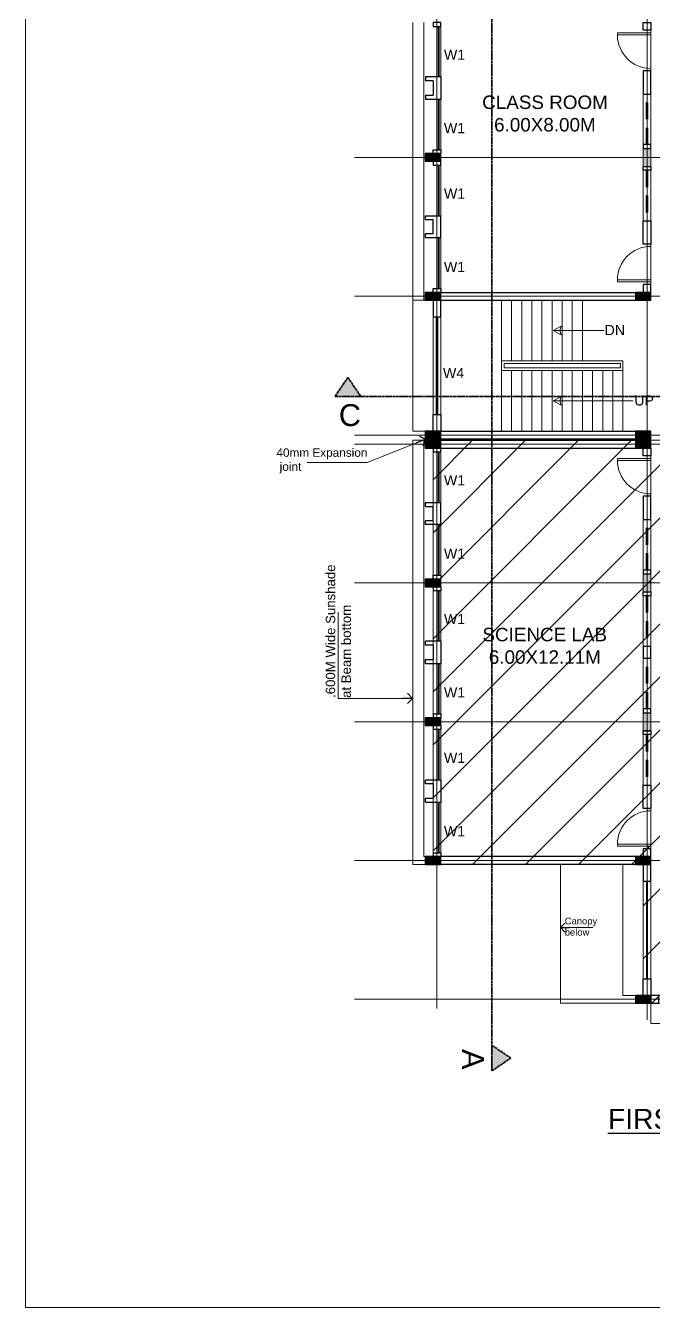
# Model space of a CAD drawing. Header units: metres. Extents: x 1545540 to 2027037, y 435419 to 693806.
# Drawn here: x 1671676 to 1690290, y 606420 to 644420 of the extents above; entities that cross this region are included whole.
import ezdxf

# ---------------------------------------------------------------- set-up
doc = ezdxf.new("R2010")
doc.units = ezdxf.units.M
doc.header["$LTSCALE"] = 1000
doc.linetypes.add('CENTER', pattern=[2, 1.25, -0.25, 0.25, -0.25])
doc.linetypes.add('DASHED', pattern=[0.75, 0.5, -0.25])
doc.layers.get('Defpoints').update_dxf_attribs({"lineweight": 18})
for name, color, linetype, lineweight in [('- WALL', 7, 'Continuous', 30), ('Col-Hatch', 9, 'Continuous', 13), ('coloum hatch', 254, 'Continuous', 9), ('Column', 252, 'Continuous', 30), ('dimension', 6, 'Continuous', 13), ('Door', 54, 'Continuous', 13), ('elevation', 1, 'Continuous', 13), ('Furniture', 13, 'Continuous', 13), ('grid', 21, 'CENTER', 15), ('Hatch', 8, 'Continuous', 13), ('Hidden', 1, 'DASHED', 18), ('Section Line', 135, 'CENTER', 35), ('Stair', 2, 'Continuous', 15), ('Text-1', 240, 'Continuous', 15), ('Ventilator', 6, 'DASHED', 18), ('Wall', 7, 'Continuous', 30), ('Window', 150, 'Continuous', 15), ('Window-Wall', 7, 'Continuous', 18)]:
    doc.layers.add(name, color=color, linetype=linetype, lineweight=lineweight)
doc.layers.add('text', color=7, linetype='Continuous')
doc.styles.add('dim-stylus bt', font='arial.ttf')
doc.styles.add('L120', font='simplex.shx', dxfattribs={"height": 1})
doc.styles.add('style1', font='')
doc.styles.get('style1').set_extended_font_data('Century Gothic')
doc.dimstyles.new('1      100 (big)', dxfattribs={"dimscale": 75, "dimtxt": 5, "dimasz": 3.5, "dimexe": 1.5, "dimexo": 2, "dimgap": 1, "dimtad": 0, "dimdec": 3, "dimlfac": 0.001, "dimzin": 0, "dimdsep": 46, "dimtxsty": 'dim-stylus bt', "dimblk": 'OBLIQUE', "dimcen": 0, "dimdle": 0.6, "dimclrd": 256, "dimclre": 7, "dimclrt": 256, "dimadec": 0, "dimazin": 0, "dimtfac": 0.7, "dimtdec": 3, "dimtofl": 0, "dimtmove": 1, "dimatfit": 3, "dimldrblk": 'OPEN90', "dimfxl": 0, "dimtolj": 1, "dimtzin": 0, "dimlwd": 15, "dimlwe": 15, "dimarcsym": 0})

# ---------------------------------------------------------------- blocks, each defined once
blk = doc.blocks.new('CC')
at = {"layer": 'Col-Hatch', "ltscale": 0.05}
blk.add_hatch(color=256, dxfattribs=at).paths.add_polyline_path([(4078.606, 341.328), (4078.606, 341.098), (4079.066, 341.098), (4079.066, 341.328)])
at = {"layer": 'Column'}
blk.add_lwpolyline([(4078.606, 341.328), (4079.066, 341.328), (4079.066, 341.098), (4078.606, 341.098)], close=True, dxfattribs=at)
blk = doc.blocks.new('DFG')
at = {"layer": 'Col-Hatch', "ltscale": 0.05}
blk.add_hatch(color=256, dxfattribs=at).paths.add_polyline_path([(3557.561, -332.074), (3557.561, -332.304), (3557.031, -332.304), (3557.031, -332.074)])
blk.add_lwpolyline([(3557.561, -332.074), (3557.561, -332.304), (3557.031, -332.304), (3557.031, -332.074), (3557.561, -332.074)], dxfattribs=at)
blk = doc.blocks.new('D1')
at = {"layer": 'Door', "ltscale": 0.05}
blk.add_line((1615726, 654826), (1615726, 656026), dxfattribs=at)
blk.add_lwpolyline([(1615726, 654904), (1614735, 654904), (1614735, 654964), (1615726, 654964), (1615726, 654904)], dxfattribs=at)
blk.add_arc((1615726, 654964), 992, 90, 180, dxfattribs=at)
blk = doc.blocks.new('_Oblique')
at = {"color": 0, "linetype": 'ByBlock', "lineweight": -2}
blk.add_line((-0.5, -0.5), (0.5, 0.5), dxfattribs=at)
blk = doc.blocks.new('_Open90')
at = {"color": 0, "linetype": 'ByBlock', "lineweight": -2}
for p, q in [((0, 0), (-1, 0)), ((-0.5, 0.5), (0, 0)), ((0, 0), (-0.5, -0.5))]:
    blk.add_line(p, q, dxfattribs=at)

msp = doc.modelspace()

# ---------------------------------------------------------------- hatches: boundary and pattern name
at = {"layer": 'Hatch', "ltscale": 0.05}
h = msp.add_hatch(dxfattribs=at)
h.set_pattern_fill('ANSI31', color=256, scale=350, style=0)
h.set_pattern_definition([(45, (23020.5, 109586.8), (-785.7724, 785.7724), [])])
h.paths.add_polyline_path([(1700027.1065, 632127.793), (1700027.1065, 615437.7933), (1689987.1067, 615437.7933), (1689987.1067, 619552.7932), (1683757.1068, 619552.7932), (1683757.1068, 632127.793)])
at = {"layer": 'Section Line', "ltscale": 0.05}
for points in [[(1681231.691, 633992.7061), (1680849.7471, 633427.6882), (1681613.635, 633427.6882)], [(1686062.8221, 613810.3568), (1685497.8043, 614192.3007), (1685497.8043, 613428.4129)]]:
    msp.add_hatch(color=256, dxfattribs=at).paths.add_polyline_path(points)

# ---------------------------------------------------------------- linework, layer by layer
at = {"layer": '- WALL'}
for p, q in [((1683537.1068, 642897.7928), (1683537.1068, 642782.7928)), ((1683987.1068, 642897.7928), (1683537.1068, 642897.7928)), ((1683757.1068, 642782.7928), (1683537.1068, 642782.7928)), ((1683757.1068, 642782.7928), (1683757.1068, 642357.7928)), ((1683987.1068, 642897.7928), (1683987.1068, 642242.7928)), ((1683537.1068, 642357.7928), (1683537.1068, 642242.7928)), ((1683537.1068, 642357.7928), (1683757.1068, 642357.7928)), ((1683537.1068, 642242.7928), (1683987.1068, 642242.7928)), ((1683537.1068, 638667.7929), (1683537.1068, 638782.7929)), ((1683537.1068, 638782.7929), (1683987.1068, 638782.7929)), ((1683987.1068, 638127.7929), (1683987.1068, 638782.7929)), ((1683537.1068, 638667.7929), (1683757.1068, 638667.7929)), ((1683757.1068, 638242.7929), (1683757.1068, 638667.7929)), ((1683537.1068, 638127.7929), (1683537.1068, 638242.7929)), ((1683757.1068, 638242.7929), (1683537.1068, 638242.7929)), ((1683987.1068, 638127.7929), (1683537.1068, 638127.7929)), ((1683987.1068, 636512.7929), (1689987.1067, 636512.7929)), ((1690217.1067, 636512.7929), (1689987.1067, 636512.7929)), ((1690217.1067, 636282.7929), (1690217.1067, 636512.7929)), ((1683987.1068, 636282.7929), (1689987.1067, 636282.7929)), ((1690217.1067, 636282.7929), (1689987.1067, 636282.7929)), ((1683987.1068, 632397.793), (1689987.1067, 632397.793)), ((1683987.1068, 632167.793), (1689987.1067, 632167.793)), ((1683987.1068, 632167.793), (1689987.1067, 632167.793)), ((1683987.1068, 632127.793), (1689987.1067, 632127.793)), ((1683987.1068, 632127.793), (1689987.1067, 632127.793)), ((1683987.1068, 631897.793), (1689987.1067, 631897.793)), ((1683987.1068, 631897.793), (1689987.1067, 631897.793)), ((1683537.1068, 630167.7931), (1683537.1068, 630282.793)), ((1683537.1068, 630282.793), (1683987.1068, 630282.793)), ((1683537.1068, 630167.7931), (1683757.1068, 630167.7931)), ((1683757.1068, 629742.7931), (1683757.1068, 630167.7931)), ((1683987.1068, 629627.7931), (1683987.1068, 630282.793)), ((1683537.1068, 629627.7931), (1683537.1068, 629742.7931)), ((1683757.1068, 629742.7931), (1683537.1068, 629742.7931)), ((1683987.1068, 629627.7931), (1683537.1068, 629627.7931)), ((1683757.1068, 627782.7931), (1683757.1068, 627667.7931)), ((1683987.1068, 627782.7931), (1683987.1068, 627667.7931)), ((1683987.1068, 627667.7931), (1683757.1068, 627667.7931)), ((1683987.1068, 626167.7931), (1683537.1068, 626167.7931)), ((1683537.1068, 626052.7931), (1683537.1068, 626167.7931)), ((1683757.1068, 626052.7931), (1683537.1068, 626052.7931)), ((1683757.1068, 626052.7931), (1683757.1068, 625627.7931)), ((1683987.1068, 626167.7931), (1683987.1068, 625512.7931)), ((1683537.1068, 625627.7931), (1683757.1068, 625627.7931)), ((1683537.1068, 625512.7931), (1683537.1068, 625627.7931)), ((1683537.1068, 625512.7931), (1683987.1068, 625512.7931)), ((1683757.1068, 624012.7932), (1683757.1068, 623897.7932)), ((1683757.1068, 624012.7932), (1683987.1068, 624012.7932)), ((1683987.1068, 624012.7932), (1683987.1068, 623897.7932)), ((1683757.1068, 623667.7932), (1683757.1068, 623552.7932)), ((1683987.1068, 623667.7932), (1683987.1068, 623552.7932)), ((1683987.1068, 623552.7932), (1683757.1068, 623552.7932)), ((1683987.1068, 622052.7932), (1683537.1068, 622052.7932)), ((1683537.1068, 621937.7932), (1683537.1068, 622052.7932)), ((1683757.1068, 621937.7932), (1683537.1068, 621937.7932)), ((1683757.1068, 621937.7932), (1683757.1068, 621512.7932)), ((1683987.1068, 622052.7932), (1683987.1068, 621397.7932)), ((1683537.1068, 621512.7932), (1683757.1068, 621512.7932)), ((1683537.1068, 621397.7932), (1683537.1068, 621512.7932)), ((1683537.1068, 621397.7932), (1683987.1068, 621397.7932)), ((1683757.1068, 619897.7932), (1683757.1068, 619782.7932)), ((1683757.1068, 619897.7932), (1683987.1068, 619897.7932)), ((1683987.1068, 619897.7932), (1683987.1068, 619782.7932)), ((1689757.1067, 619782.7932), (1683987.1068, 619782.7932)), ((1689757.1067, 619552.7932), (1683987.1068, 619552.7932)), ((1690217.1067, 615667.7933), (1689987.1067, 615667.7933)), ((1690217.1067, 615667.7933), (1690217.1067, 615437.7933))]:
    msp.add_line(p, q, dxfattribs=at)
for points in [[(1683757.1068, 644397.7928), (1683987.1068, 644397.7928), (1683987.1068, 644512.7928), (1683757.1068, 644512.7928)], [(1690217.1068, 644282.793), (1689987.1068, 644282.793), (1689987.1068, 644512.793), (1690217.1068, 644512.793)], [(1689987.1068, 642392.7931), (1690217.1068, 642392.7931), (1690217.1068, 643082.7929), (1689987.1068, 643082.7929)], [(1683757.1068, 640742.7929), (1683987.1068, 640742.7929), (1683987.1068, 640627.7929), (1683757.1068, 640627.7929)], [(1690217.1068, 640892.793), (1689987.1067, 640892.793), (1689987.1067, 640777.7929), (1690217.1068, 640777.7929)], [(1683757.1068, 640282.7929), (1683987.1068, 640282.7929), (1683987.1068, 640397.7929), (1683757.1068, 640397.7929)], [(1690217.1068, 640132.7927), (1689987.1067, 640132.7927), (1689987.1067, 640247.7928), (1690217.1068, 640247.7928)], [(1689987.1067, 638632.7927), (1690217.1067, 638632.7927), (1690217.1067, 637942.7927), (1689987.1067, 637942.7927)], [(1683757.1068, 636627.7929), (1683987.1068, 636627.7929), (1683987.1068, 636512.7929), (1683757.1068, 636512.7929)], [(1690217.1068, 636742.7927), (1689987.1068, 636742.7927), (1689987.1068, 636512.7927), (1690217.1068, 636512.7927)], [(1683757.1068, 635785.2928), (1683987.1068, 635785.2928), (1683987.1068, 636282.7929), (1683757.1068, 636282.7929)], [(1683757.1068, 632895.2928), (1683987.1068, 632895.2928), (1683987.1068, 632397.7927), (1683757.1068, 632397.7927)], [(1683757.1068, 631782.793), (1683987.1068, 631782.793), (1683987.1068, 631897.793), (1683757.1068, 631897.793)], [(1690217.1068, 631667.793), (1689987.1068, 631667.793), (1689987.1068, 631897.793), (1690217.1068, 631897.793)], [(1689987.1068, 629777.7931), (1690217.1068, 629777.7931), (1690217.1068, 630467.7929), (1689987.1068, 630467.7929)], [(1690217.1068, 628277.793), (1689987.1067, 628277.793), (1689987.1067, 628162.7929), (1690217.1068, 628162.7929)], [(1683757.1068, 628127.7931), (1683987.1068, 628127.7931), (1683987.1068, 628012.7931), (1683757.1068, 628012.7931)], [(1690217.1068, 627517.7932), (1689987.1067, 627517.7932), (1689987.1067, 627632.7933), (1690217.1068, 627632.7933)], [(1690217.1068, 626017.7931), (1689987.1068, 626017.7931), (1689987.1068, 625662.7932), (1690217.1068, 625662.7932)], [(1690217.1068, 624162.7931), (1689987.1067, 624162.7931), (1689987.1067, 624047.793), (1690217.1068, 624047.793)], [(1690217.1068, 623402.7932), (1689987.1067, 623402.7932), (1689987.1067, 623517.7933), (1690217.1068, 623517.7933)], [(1689987.1067, 621902.7932), (1690217.1067, 621902.7932), (1690217.1067, 621212.7932), (1689987.1067, 621212.7932)], [(1690217.1068, 620012.7932), (1689987.1068, 620012.7932), (1689987.1068, 619782.7932), (1690217.1068, 619782.7932)], [(1690217.1067, 619055.2933), (1690217.1067, 619552.7932), (1689987.1067, 619552.7932), (1689987.1067, 619055.2933)], [(1690217.1067, 616165.2933), (1690217.1067, 615667.7933), (1689987.1067, 615667.7933), (1689987.1067, 616165.2933)], [(1690447.1067, 615667.7933), (1690217.1067, 615667.7933), (1690217.1067, 615437.7933), (1690447.1067, 615437.7933)]]:
    msp.add_lwpolyline(points, close=True, dxfattribs=at)
at = {"layer": 'Defpoints', "ltscale": 50}
msp.add_lwpolyline([(1671675.81, 691442.5257), (1711657.4881, 691442.5257), (1711657.4881, 606420.3094), (1671675.81, 606420.3094)], close=True, dxfattribs=at)
at = {"layer": 'elevation'}
for p, q in [((1687318.5153, 635382.7929), (1687559.6724, 635513.7361)), ((1687318.5153, 635382.7929), (1688819.4679, 635382.7929)), ((1687318.5153, 635382.7929), (1687559.6724, 635251.8497)), ((1687559.6724, 635513.7361), (1687513.7308, 635382.7929)), ((1687559.6724, 635251.8497), (1687513.7308, 635382.7929)), ((1687318.5153, 633297.7928), (1687559.6724, 633428.736)), ((1687318.5153, 633297.7928), (1689684.4637, 633297.7928)), ((1687318.5153, 633297.7928), (1687559.6724, 633166.8496)), ((1687559.6724, 633428.736), (1687513.7308, 633297.7928)), ((1687559.6724, 633166.8496), (1687513.7308, 633297.7928))]:
    msp.add_line(p, q, dxfattribs=at)
at = {"layer": 'Furniture', "ltscale": 10000}
msp.add_line((1688717.1067, 619782.7932), (1689757.1067, 619782.7932), dxfattribs=at)
at = {"layer": 'grid', "ltscale": 0.01}
for p, q in [((1683872.1068, 615284.5032), (1683872.1068, 686166.8679)), ((1690102.1067, 615329.3029), (1690102.1067, 686166.8679)), ((1681424.0607, 640512.7929), (1703070.7295, 640512.7929)), ((1681424.0607, 636397.7929), (1703070.7295, 636397.7929)), ((1681424.0607, 632282.793), (1703070.7295, 632282.793)), ((1681424.0607, 632012.793), (1703070.7295, 632012.793)), ((1681424.0607, 627897.7931), (1703070.7295, 627897.7931)), ((1681424.0607, 623782.7932), (1703070.7295, 623782.7932)), ((1690102.1067, 614944.3029), (1690102.1067, 619897.7932)), ((1681424.0607, 619667.7932), (1703070.7295, 619667.7932)), ((1681424.0607, 615552.7933), (1703070.7295, 615552.7933))]:
    msp.add_line(p, q, dxfattribs=at)
at = {"layer": 'Hatch', "ltscale": 0.05}
msp.add_lwpolyline([(1700027.1065, 632127.793), (1700027.1065, 615437.7933), (1689987.1067, 615437.7933), (1689987.1067, 619552.7932), (1683757.1068, 619552.7932), (1683757.1068, 632127.793), (1700027.1065, 632127.793)], dxfattribs=at)
at = {"layer": 'Hidden', "color": 1, "ltscale": 0.005}
for p, q in [((1683157.1068, 636282.7929), (1683157.1068, 644512.7928)), ((1683757.1068, 636282.7929), (1683157.1068, 636282.7929)), ((1683157.1068, 636282.7929), (1683157.1068, 632397.793)), ((1683757.1068, 632397.793), (1683157.1068, 632397.793)), ((1683757.1068, 632127.793), (1683157.1068, 632127.793)), ((1683157.1068, 619552.7932), (1683157.1068, 632127.793)), ((1683527.1068, 619552.7932), (1683157.1068, 619552.7932)), ((1689987.1067, 615667.7933), (1689387.1067, 615667.7933))]:
    msp.add_line(p, q, dxfattribs=at)
at = {"layer": 'Hidden', "color": 1, "linetype": 'Continuous', "ltscale": 0.005}
msp.add_lwpolyline([(1689987.1067, 615437.7933), (1687537.1067, 615437.7933), (1687537.1067, 619552.7932)], dxfattribs=at)
at = {"layer": 'Hidden', "color": 1, "ltscale": 0.005}
for points in [[(1689987.1067, 619552.7932), (1689387.1067, 619552.7932), (1689387.1067, 615667.7933)], [(1690217.1067, 615437.7933), (1690217.1067, 614837.7933), (1693567.1066, 614837.7933)]]:
    msp.add_lwpolyline(points, dxfattribs=at)
at = {"layer": 'Section Line', "ltscale": 0.05}
for p, q in [((1685497.8043, 613428.4129), (1685497.8043, 687708.8295)), ((1681231.691, 633992.7061), (1680849.7471, 633427.6882)), ((1681231.691, 633992.7061), (1681613.635, 633427.6882)), ((1680849.7471, 633427.6882), (1705220.2761, 633427.6882)), ((1680849.7471, 633427.6882), (1681613.635, 633427.6882)), ((1686062.8221, 613810.3568), (1685497.8043, 614192.3007)), ((1685497.8043, 614192.3007), (1685497.8043, 613428.4129)), ((1686062.8221, 613810.3568), (1685497.8043, 613428.4129))]:
    msp.add_line(p, q, dxfattribs=at)
at = {"layer": 'Stair'}
for p, q in [((1689987.1067, 636512.7929), (1689317.1067, 636512.7929)), ((1685786.6825, 636282.7929), (1685786.6825, 632397.7927)), ((1686086.6825, 636282.7929), (1686086.6825, 634482.7928)), ((1686386.6825, 636282.7929), (1686386.6825, 634482.7928)), ((1686686.6825, 636282.7929), (1686686.6825, 634482.7928)), ((1686986.6826, 636282.7929), (1686986.6826, 634482.7928)), ((1687286.6826, 636282.7929), (1687286.6826, 634482.7928)), ((1687586.6826, 636282.7929), (1687586.6826, 634482.7928)), ((1687886.6826, 636282.7929), (1687886.6826, 634482.7928)), ((1688186.6826, 636282.7929), (1688186.6826, 634482.7928)), ((1689987.1067, 636282.7929), (1689017.1067, 636282.7929)), ((1685786.6825, 634482.7928), (1689386.6827, 634482.7928)), ((1685861.6825, 634407.7928), (1689311.6827, 634407.7928)), ((1685861.6825, 634407.7928), (1685861.6825, 634272.7928)), ((1685861.6825, 634272.7928), (1689311.6827, 634272.7928)), ((1689311.6827, 634272.7928), (1689311.6827, 634407.7928)), ((1689386.6827, 634197.7928), (1689386.6827, 634482.7928)), ((1685786.6825, 634197.7928), (1689386.6827, 634197.7928)), ((1686086.6825, 634197.7928), (1686086.6825, 632397.7927)), ((1686386.6825, 634197.7928), (1686386.6825, 632397.7927)), ((1686686.6825, 634197.7928), (1686686.6825, 632397.7927)), ((1686986.6826, 634197.7928), (1686986.6826, 632397.7927)), ((1687286.6826, 634197.7928), (1687286.6826, 632397.7927)), ((1687586.6826, 634197.7928), (1687586.6826, 632397.7927)), ((1687886.6826, 634197.7928), (1687886.6826, 632397.7927)), ((1688186.6826, 634197.7928), (1688186.6826, 632397.7927)), ((1688486.6827, 634197.7928), (1688486.6827, 632397.7927)), ((1688786.6827, 634197.7928), (1688786.6827, 632397.7927)), ((1689086.6827, 634197.7928), (1689086.6827, 632397.7927)), ((1689386.6827, 634197.7928), (1689386.6827, 632397.7927))]:
    msp.add_line(p, q, dxfattribs=at)
at = {"layer": 'Ventilator'}
for p, q in [((1690077.1068, 640892.793), (1690077.1068, 642392.7931)), ((1690127.1068, 640892.793), (1690127.1068, 642392.7931)), ((1690077.1068, 640132.7927), (1690077.1068, 638632.7927)), ((1690127.1068, 640132.7927), (1690127.1068, 638632.7927)), ((1690077.1068, 628277.793), (1690077.1068, 629777.7931)), ((1690127.1068, 628277.793), (1690127.1068, 629777.7931)), ((1690077.1068, 627517.7932), (1690077.1068, 626017.7931)), ((1690127.1068, 627517.7932), (1690127.1068, 626017.7931)), ((1690077.1068, 624162.7931), (1690077.1068, 625662.7932)), ((1690127.1068, 624162.7931), (1690127.1068, 625662.7932)), ((1690077.1068, 623402.7932), (1690077.1068, 621902.7932)), ((1690077.1068, 623402.7932), (1690077.1068, 621902.7932)), ((1690127.1068, 623402.7932), (1690127.1068, 621902.7932)), ((1690127.1068, 623402.7932), (1690127.1068, 621902.7932))]:
    msp.add_line(p, q, dxfattribs=at)
at = {"layer": 'Wall'}
for p, q in [((1689987.1068, 638632.7927), (1690217.1068, 638632.7927)), ((1689987.1068, 621902.7932), (1690217.1068, 621902.7932))]:
    msp.add_line(p, q, dxfattribs=at)
at = {"layer": 'Window', "ltscale": 0.05}
for p, q in [((1683911.5217, 644397.7928), (1683911.5217, 642897.7928)), ((1683934.069, 644397.7928), (1683934.069, 642897.7928)), ((1683911.5217, 640742.7929), (1683911.5217, 642242.7928)), ((1683934.069, 640742.7929), (1683934.069, 642242.7928)), ((1683911.5217, 640282.7929), (1683911.5217, 638782.7929)), ((1683934.069, 640282.7929), (1683934.069, 638782.7929)), ((1683911.5217, 636627.7929), (1683911.5217, 638127.7929)), ((1683934.069, 636627.7929), (1683934.069, 638127.7929)), ((1683847.1068, 635785.2928), (1683847.1068, 632895.2928)), ((1683897.1068, 632895.2928), (1683897.1068, 635785.2928)), ((1683911.5217, 631782.793), (1683911.5217, 630282.793)), ((1683934.069, 631782.793), (1683934.069, 630282.793)), ((1683911.5217, 628127.7931), (1683911.5217, 629627.7931)), ((1683934.069, 628127.7931), (1683934.069, 629627.7931)), ((1683911.5217, 627667.7931), (1683911.5217, 626167.7931)), ((1683934.069, 627667.7931), (1683934.069, 626167.7931)), ((1683911.5217, 624012.7932), (1683911.5217, 625512.7931)), ((1683934.069, 624012.7932), (1683934.069, 625512.7931)), ((1683911.5217, 623552.7932), (1683911.5217, 622052.7932)), ((1683934.069, 623552.7932), (1683934.069, 622052.7932)), ((1683911.5217, 619897.7932), (1683911.5217, 621397.7932)), ((1683934.069, 619897.7932), (1683934.069, 621397.7932)), ((1690085.1005, 619055.2933), (1690085.1005, 616165.2933)), ((1690119.1129, 619055.2933), (1690119.1129, 616165.2933))]:
    msp.add_line(p, q, dxfattribs=at)
at = {"layer": 'Window-Wall'}
for p, q in [((1683487.1068, 636282.7929), (1683487.1068, 644512.7928)), ((1683872.1068, 644397.7928), (1683872.1068, 642897.7928)), ((1683987.1068, 644397.7928), (1683987.1068, 642897.7928)), ((1683872.1068, 640742.7929), (1683872.1068, 642242.7928)), ((1683987.1068, 640742.7929), (1683987.1068, 642242.7928)), ((1689987.1068, 642392.7931), (1689987.1068, 640892.793)), ((1690217.1068, 640892.793), (1690217.1068, 642392.7931)), ((1683872.1068, 640282.7929), (1683872.1068, 638782.7929)), ((1683987.1068, 640282.7929), (1683987.1068, 638782.7929)), ((1689987.1068, 638632.7927), (1689987.1068, 640132.7927)), ((1690217.1068, 640132.7927), (1690217.1068, 638632.7927)), ((1683872.1068, 636627.7929), (1683872.1068, 638127.7929)), ((1683987.1068, 636627.7929), (1683987.1068, 638127.7929)), ((1683757.1068, 635785.2928), (1683757.1068, 632895.2928)), ((1683987.1068, 632895.2928), (1683987.1068, 635785.2928)), ((1683487.1068, 619782.7932), (1683487.1068, 632127.793)), ((1683872.1068, 631782.793), (1683872.1068, 630282.793)), ((1683987.1068, 631782.793), (1683987.1068, 630282.793)), ((1689987.1068, 629777.7931), (1689987.1068, 628277.793)), ((1690217.1068, 628277.793), (1690217.1068, 629777.7931)), ((1683872.1068, 628127.7931), (1683872.1068, 629627.7931)), ((1683987.1068, 628127.7931), (1683987.1068, 629627.7931)), ((1683872.1068, 627667.7931), (1683872.1068, 626167.7931)), ((1683987.1068, 627667.7931), (1683987.1068, 626167.7931)), ((1689987.1068, 626017.7931), (1689987.1068, 627517.7932)), ((1690217.1068, 627517.7932), (1690217.1068, 626017.7931)), ((1683872.1068, 624012.7932), (1683872.1068, 625512.7931)), ((1683987.1068, 624012.7932), (1683987.1068, 625512.7931)), ((1689987.1068, 625662.7932), (1689987.1068, 624162.7931)), ((1690217.1068, 624162.7931), (1690217.1068, 625662.7932)), ((1683872.1068, 623552.7932), (1683872.1068, 622052.7932)), ((1683987.1068, 623552.7932), (1683987.1068, 622052.7932)), ((1689987.1068, 621902.7932), (1689987.1068, 623402.7932)), ((1689987.1068, 621902.7932), (1689987.1068, 623402.7932)), ((1690217.1068, 623402.7932), (1690217.1068, 621902.7932)), ((1690217.1068, 623402.7932), (1690217.1068, 621902.7932)), ((1683872.1068, 619897.7932), (1683872.1068, 621397.7932)), ((1683987.1068, 619897.7932), (1683987.1068, 621397.7932)), ((1683757.1068, 619782.7932), (1683487.1068, 619782.7932)), ((1689987.1067, 619055.2933), (1689987.1067, 616165.2933)), ((1690217.1067, 619055.2933), (1690217.1067, 616165.2933))]:
    msp.add_line(p, q, dxfattribs=at)

# ---------------------------------------------------------------- block references
at = {"layer": 'coloum hatch', "xscale": -999.9999814325156, "yscale": 999.9999814325156, "zscale": 999.9999814325156, "rotation": 90}
for p in [(1357913.2283, 4197808.9253), (1357913.2283, 4185193.9256), (1357913.2283, 4181078.9256)]:
    msp.add_blockref('DFG', p, dxfattribs=at)
at = {"layer": 'coloum hatch', "ltscale": 0.05, "xscale": -999.9999814325156, "yscale": 999.9999814325156, "zscale": 999.9999814325156}
for p in [(5762593.0509, 299299.6903), (5762593.0509, 295184.6904), (5768823.0508, 295184.6904), (5762593.0509, 291069.6905), (5768823.0508, 291069.6905), (5762593.0509, 290799.6905), (5768823.0508, 290799.6905), (5762593.0509, 286684.6906), (5762593.0509, 282569.6907), (5762593.0509, 278454.6907), (5768823.0508, 278454.6907), (5768823.0508, 274339.6908)]:
    msp.add_blockref('CC', p, dxfattribs=at)
at = {"layer": 'Door', "ltscale": 0.05, "xscale": -1, "rotation": 180}
for p in [(74490.9981, 1299108.6221), (74490.9981, 1286493.6222)]:
    msp.add_blockref('D1', p, dxfattribs=at)
at = {"layer": 'Door', "ltscale": 0.05}
for p in [(74490.9981, -18083.0364), (74490.9981, -34813.0359)]:
    msp.add_blockref('D1', p, dxfattribs=at)

# ---------------------------------------------------------------- texts
at = {"layer": 'Section Line', "ltscale": 0.05, "insert": (1680962.5247, 633198.2123), "char_height": 650, "width": 1065.825846, "attachment_point": 1, "style": 'style1'}
msp.add_mtext('{\\fArial|b0|i0|c0|p34;C}', dxfattribs=at)
at = {"layer": 'Section Line', "ltscale": 0.05, "insert": (1685268.3283, 614079.5231), "char_height": 650, "width": 1065.825846, "attachment_point": 1, "rotation": 270, "style": 'style1'}
msp.add_mtext('{\\fArial|b0|i0|c0|p34;A}', dxfattribs=at)
at = {"layer": 'text', "attachment_point": 1, "style": 'L120'}
for s, insert, char_height, width, rotation in [('\\pi588.06;{\\fArial|b0|i0|c0|p34;CLASS ROOM\\P\\pi941;6.00X8.00M}', (1684625.4653, 642348.8093), 399.999993, 4832.063954, 0.00000001), ('{\\fArial|b0|i0|c0|p34;40mm Expansion\\P joint}', (1679112.2538, 631887.3273), 249.999995, 4832.063954, 0.00000001), ('{\\fArial|b0|i0|c0|p34;.600M Wide Sunshade\\Pat Beam bottom}', (1680574.5106, 624488.4708), 280, 6841.769914, 90.00000001), ('\\pi595.7;{\\fArial|b0|i0|c0|p34;SCIENCE LAB\\P\\pi785.61;6.00X12.11M}', (1684625.4653, 626566.7877), 399.999993, 4832.063954, 0.00000001)]:
    msp.add_mtext(s, dxfattribs=dict(at, insert=insert, char_height=char_height, width=width, rotation=rotation))
at = {"layer": 'text', "ltscale": 0.05, "insert": (1688944.2018, 612305.0876), "char_height": 600.000038, "width": 10507.646869, "attachment_point": 1, "rotation": 359.99999998, "style": 'L120'}
msp.add_mtext('{\\fArial|b0|i0|c0|p34;\\LFIRST FLOOR PLAN}', dxfattribs=at)
at = {"layer": 'Text-1', "width": 1299.406916, "attachment_point": 1, "rotation": 0.00000001, "style": 'L120'}
for s, insert, char_height in [('\\pi376.41;{\\fArial|b0|i0|c0|p34;W1}', (1683703.8532, 643706.6448), 300), ('\\pi376.41;{\\fArial|b0|i0|c0|p34;W1}', (1683703.8532, 641531.6752), 300), ('\\pi376.41;{\\fArial|b0|i0|c0|p34;W1}', (1683703.8532, 639591.6449), 300), ('\\pi376.41;{\\fArial|b0|i0|c0|p34;W1}', (1683703.8532, 637416.6753), 300), ('\\pi380.4;{\\fArial|b0|i0|c0|p34;DN}', (1688464.4291, 635543.7753), 300), ('\\pi348.07;{\\fArial|b0|i0|c0|p34;W4}', (1683703.8532, 634270.9644), 300), ('\\pi384.19;{\\fArial|b0|i0|c0|p34;UP}', (1689341.1945, 633458.7751), 300), ('\\pi376.41;{\\fArial|b0|i0|c0|p34;W1}', (1683703.8532, 631091.6451), 300), ('\\pi376.41;{\\fArial|b0|i0|c0|p34;W1}', (1683703.8532, 628916.6754), 300), ('\\pi376.41;{\\fArial|b0|i0|c0|p34;W1}', (1683703.8532, 626976.6452), 300), ('\\pi376.41;{\\fArial|b0|i0|c0|p34;W1}', (1683703.8532, 624801.6755), 300), ('\\pi376.41;{\\fArial|b0|i0|c0|p34;W1}', (1683703.8532, 622861.6452), 300), ('\\pi376.41;{\\fArial|b0|i0|c0|p34;W1}', (1683703.8532, 620686.6756), 300), ('{\\fArial|b0|i0|c0|p34;Canopy below}', (1687661.6637, 617975.4868), 200)]:
    msp.add_mtext(s, dxfattribs=dict(at, insert=insert, char_height=char_height))

# ---------------------------------------------------------------- leaders
at = {"ltscale": 50}
msp.add_leader([(1687537.1067, 617678.6029), (1688496.282, 617678.6029)], dimstyle='1      100 (big)', override={"dimgap": 1, "dimtad": 0, "dimtfillclr": 256}, dxfattribs=at)
at = {"layer": 'dimension', "ltscale": 50}
for points in [[(1683542.816, 632160.0636), (1681802.0086, 631470.1003), (1680026.1637, 631470.1003)], [(1683150.9736, 624475.5456), (1680945.3903, 624475.5456), (1680945.3903, 627028.3834)]]:
    msp.add_leader(points, dimstyle='1      100 (big)', override={"dimtxt": 6, "dimasz": 4}, dxfattribs=at)

doc.saveas('drawing.dxf')
